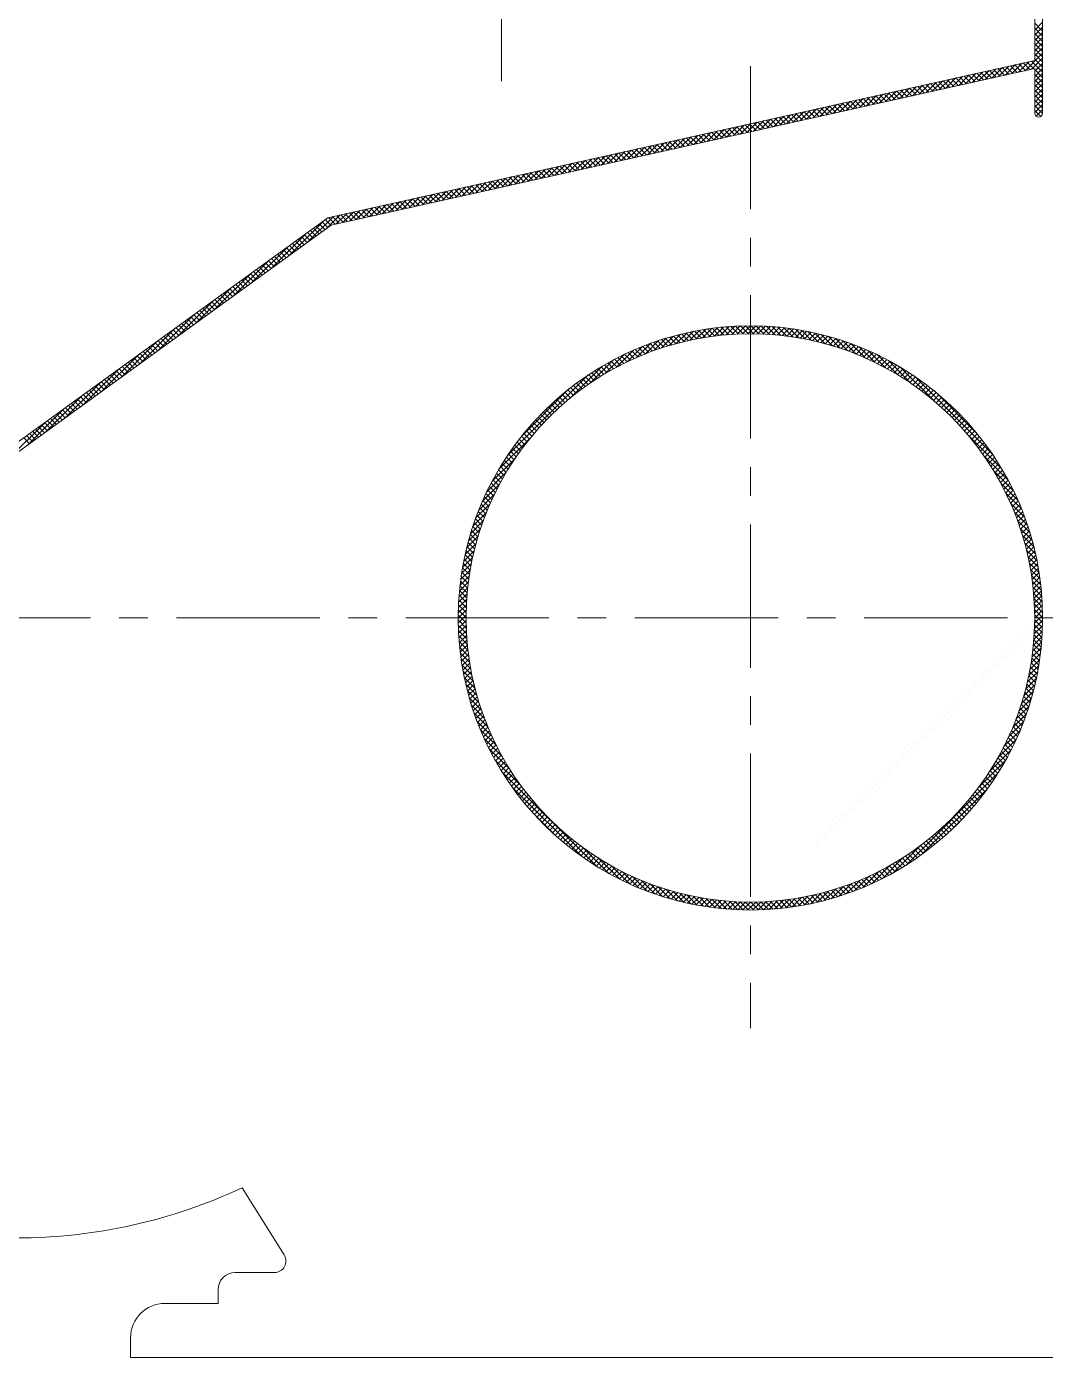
# Model space of a CAD drawing. Header units: millimetres. Extents: x 3449 to 4043, y 1067 to 1487.
# Drawn here: x 3780.78 to 3798.55, y 1110.34 to 1133.56 of the extents above; entities that cross this region are included whole.
import ezdxf

# ---------------------------------------------------------------- set-up
doc = ezdxf.new("R2010")
doc.units = ezdxf.units.MM
doc.linetypes.add('CENTERX2', pattern=[4, 2.5, -0.5, 0.5, -0.5])
for name, color, linetype, lineweight, true_color in [('1', 1, 'Continuous', 18, 0xff0000), ('2', 2, 'Continuous', 18, 0xffff00), ('3', 3, 'CENTERX2', 18, 0x00ff00)]:
    doc.layers.add(name, color=color, linetype=linetype, lineweight=lineweight, true_color=true_color)

msp = doc.modelspace()

# ---------------------------------------------------------------- hatches: boundary and pattern name
at = {"layer": '2'}
h = msp.add_hatch(dxfattribs=at)
h.set_pattern_fill('ANSI37', color=256, scale=0.02, style=0)
h.set_pattern_definition([(45, (3326.03239, 633.57549), (-0.0449012806, 0.0449012806), []), (135, (3326.03239, 633.57549), (-0.0449012806, -0.0449012806), [])])
edge = h.paths.add_edge_path(flags=0)
edge.add_line((3793.40544, 1128.34124), (3793.40544, 1128.20285))
edge.add_arc((3793.40544, 1123.24345), 4.9594, 90, 180)
edge.add_line((3788.44604, 1123.24345), (3788.30765, 1123.24345))
edge.add_arc((3793.40544, 1123.24345), 5.09779, 90, 180, ccw=False)
edge = h.paths.add_edge_path(flags=0)
edge.add_line((3793.40544, 1128.20285), (3793.40544, 1128.34124))
edge.add_arc((3793.40544, 1123.24345), 5.09779, 0, 90, ccw=False)
edge.add_line((3798.50324, 1123.24345), (3798.36485, 1123.24345))
edge.add_arc((3793.40544, 1123.24345), 4.9594, 0, 90)
edge = h.paths.add_edge_path(flags=0)
edge.add_line((3798.36485, 1123.24345), (3798.50324, 1123.24345))
edge.add_arc((3793.40544, 1123.24345), 5.09779, 270, 360, ccw=False)
edge.add_line((3793.40544, 1118.14566), (3793.40544, 1118.28404))
edge.add_arc((3793.40544, 1123.24345), 4.9594, 270, 360)
edge = h.paths.add_edge_path(flags=0)
edge.add_line((3788.30765, 1123.24345), (3788.44604, 1123.24345))
edge.add_arc((3793.40544, 1123.24345), 4.9594, 180, 270)
edge.add_line((3793.40544, 1118.28404), (3793.40544, 1118.14566))
edge.add_arc((3793.40544, 1123.24345), 5.09779, 180, 270, ccw=False)

# ---------------------------------------------------------------- linework, layer by layer
at = {"layer": '1'}
for p, q in [((3798.50324, 1161.84778), (3798.50324, 1132.05042)), ((3798.36485, 1160.9533), (3798.36485, 1132.97315)), ((3786.03638, 1130.22833), (3798.36485, 1132.97315)), ((3786.0944, 1130.09947), (3798.36485, 1132.83137)), ((3798.36485, 1132.83137), (3798.36485, 1132.05042)), ((3780.54652, 1126.25009), (3786.03638, 1130.22833)), ((3780.5798, 1126.1033), (3786.0944, 1130.09947)), ((3785.27347, 1112.12525), (3784.539, 1113.29933)), ((3784.41836, 1111.81918), (3785.10391, 1111.81918)), ((3784.11836, 1111.28103), (3784.11836, 1111.51918)), ((3783.19224, 1111.28103), (3784.11836, 1111.28103)), ((3782.59224, 1110.68103), (3782.59224, 1110.33784)), ((3799.45411, 1110.33784), (3782.59224, 1110.33784))]:
    msp.add_line(p, q, dxfattribs=at)
for radius in [5.09779, 4.9594]:
    msp.add_circle((3793.40544, 1123.24345), radius, dxfattribs=at)
for centre, radius, start, end in [((3798.43404, 1132.05042), 0.06919, 180, 360), ((3780.61986, 1121.63578), 9.21174, 269.910349, 295.179253), ((3785.10391, 1112.01918), 0.2, 270, 32.028677), ((3784.41836, 1111.51918), 0.3, 90, 180), ((3783.19224, 1110.68103), 0.6, 90, 180)]:
    msp.add_arc(centre, radius, start, end, dxfattribs=at)
at = {"layer": '2'}
for p, q in [((3798.36485, 1133.50169), (3798.50324, 1133.64007)), ((3798.50324, 1133.48545), (3798.36485, 1133.62384)), ((3798.36485, 1133.41188), (3798.50324, 1133.55027)), ((3798.50324, 1133.39565), (3798.36485, 1133.53404)), ((3798.36485, 1133.32208), (3798.50324, 1133.46047)), ((3798.50324, 1133.30585), (3798.36485, 1133.44424)), ((3798.36485, 1133.23228), (3798.50324, 1133.37067)), ((3798.50324, 1133.21605), (3798.36485, 1133.35444)), ((3798.36485, 1133.14247), (3798.50324, 1133.28086)), ((3798.50324, 1133.12624), (3798.36485, 1133.26463)), ((3798.36485, 1133.05267), (3798.50324, 1133.19106)), ((3798.50324, 1133.03644), (3798.36485, 1133.17483)), ((3797.96464, 1132.74227), (3798.14702, 1132.92465)), ((3798.08016, 1132.76799), (3798.26255, 1132.95037)), ((3798.20506, 1132.7958), (3798.0891, 1132.91176)), ((3798.27851, 1132.81215), (3798.16255, 1132.92811)), ((3798.19569, 1132.79371), (3798.50324, 1133.10126)), ((3798.35196, 1132.8285), (3798.236, 1132.94446)), ((3798.50324, 1132.76703), (3798.30945, 1132.96082)), ((3798.31121, 1132.81943), (3798.50324, 1133.01146)), ((3798.50324, 1132.94664), (3798.36485, 1133.08503)), ((3798.50324, 1132.85684), (3798.36485, 1132.99523)), ((3798.36485, 1132.78326), (3798.50324, 1132.92165)), ((3796.92494, 1132.51079), (3797.10732, 1132.69317)), ((3797.04046, 1132.53651), (3797.22284, 1132.71889)), ((3797.17677, 1132.56686), (3797.06081, 1132.68282)), ((3797.25022, 1132.58321), (3797.13426, 1132.69917)), ((3797.15598, 1132.56223), (3797.33837, 1132.74461)), ((3797.32367, 1132.59956), (3797.20771, 1132.71552)), ((3797.2715, 1132.58795), (3797.45389, 1132.77033)), ((3797.39712, 1132.61592), (3797.28116, 1132.73188)), ((3797.47057, 1132.63227), (3797.35461, 1132.74823)), ((3797.38703, 1132.61367), (3797.56941, 1132.79605)), ((3797.54402, 1132.64862), (3797.42806, 1132.76458)), ((3797.61747, 1132.66497), (3797.50151, 1132.78093)), ((3797.50255, 1132.63939), (3797.68493, 1132.82177)), ((3797.69092, 1132.68133), (3797.57496, 1132.79729)), ((3797.61807, 1132.66511), (3797.80046, 1132.84749)), ((3797.76437, 1132.69768), (3797.64841, 1132.81364)), ((3797.83782, 1132.71403), (3797.72186, 1132.82999)), ((3797.73359, 1132.69083), (3797.91598, 1132.87321)), ((3797.91127, 1132.73039), (3797.7953, 1132.84635)), ((3797.84912, 1132.71655), (3798.0315, 1132.89893)), ((3797.98471, 1132.74674), (3797.86875, 1132.8627)), ((3798.05816, 1132.76309), (3797.9422, 1132.87905)), ((3798.13161, 1132.77944), (3798.01565, 1132.8954)), ((3798.36485, 1132.69346), (3798.50324, 1132.83185)), ((3798.50324, 1132.67723), (3798.36485, 1132.81562)), ((3798.36485, 1132.60366), (3798.50324, 1132.74205)), ((3798.50324, 1132.58743), (3798.36485, 1132.72582)), ((3795.88523, 1132.27931), (3796.06762, 1132.46169)), ((3796.00076, 1132.30503), (3796.18314, 1132.48741)), ((3796.14847, 1132.33792), (3796.03251, 1132.45388)), ((3796.22192, 1132.35427), (3796.10596, 1132.47023)), ((3796.11628, 1132.33075), (3796.29866, 1132.51313)), ((3796.29537, 1132.37062), (3796.17941, 1132.48658)), ((3796.2318, 1132.35647), (3796.41418, 1132.53885)), ((3796.36882, 1132.38697), (3796.25286, 1132.50294)), ((3796.44227, 1132.40333), (3796.32631, 1132.51929)), ((3796.34732, 1132.38219), (3796.52971, 1132.56457)), ((3796.51572, 1132.41968), (3796.39976, 1132.53564)), ((3796.46285, 1132.40791), (3796.64523, 1132.59029)), ((3796.58917, 1132.43603), (3796.47321, 1132.55199)), ((3796.66262, 1132.45239), (3796.54666, 1132.56835)), ((3796.57837, 1132.43363), (3796.76075, 1132.61601)), ((3796.73607, 1132.46874), (3796.62011, 1132.5847)), ((3796.80952, 1132.48509), (3796.69356, 1132.60105)), ((3796.69389, 1132.45935), (3796.87628, 1132.64173)), ((3796.88297, 1132.50145), (3796.76701, 1132.61741)), ((3796.80941, 1132.48507), (3796.9918, 1132.66745)), ((3796.95642, 1132.5178), (3796.84046, 1132.63376)), ((3797.02987, 1132.53415), (3796.91391, 1132.65011)), ((3797.10332, 1132.5505), (3796.98736, 1132.66646)), ((3798.36485, 1132.51386), (3798.50324, 1132.65225)), ((3798.50324, 1132.49763), (3798.36485, 1132.63602)), ((3798.36485, 1132.42405), (3798.50324, 1132.56244)), ((3798.50324, 1132.40782), (3798.36485, 1132.54621)), ((3798.36485, 1132.33425), (3798.50324, 1132.47264)), ((3798.50324, 1132.31802), (3798.36485, 1132.45641)), ((3794.84553, 1132.04783), (3795.02791, 1132.23021)), ((3794.96105, 1132.07355), (3795.14344, 1132.25593)), ((3795.12018, 1132.10898), (3795.00422, 1132.22494)), ((3795.07657, 1132.09927), (3795.25896, 1132.28165)), ((3795.19363, 1132.12533), (3795.07767, 1132.24129)), ((3795.26708, 1132.14168), (3795.15112, 1132.25764)), ((3795.1921, 1132.12499), (3795.37448, 1132.30737)), ((3795.34053, 1132.15803), (3795.22457, 1132.27399)), ((3795.41398, 1132.17439), (3795.29802, 1132.29035)), ((3795.30762, 1132.15071), (3795.49, 1132.33309)), ((3795.48743, 1132.19074), (3795.37147, 1132.3067)), ((3795.42314, 1132.17643), (3795.60553, 1132.35881)), ((3795.56088, 1132.20709), (3795.44492, 1132.32305)), ((3795.63433, 1132.22345), (3795.51837, 1132.33941)), ((3795.53866, 1132.20215), (3795.72105, 1132.38453)), ((3795.70778, 1132.2398), (3795.59182, 1132.35576)), ((3795.65419, 1132.22787), (3795.83657, 1132.41025)), ((3795.78123, 1132.25615), (3795.66526, 1132.37211)), ((3795.85467, 1132.2725), (3795.73871, 1132.38846)), ((3795.76971, 1132.25359), (3795.95209, 1132.43597)), ((3795.92812, 1132.28886), (3795.81216, 1132.40482)), ((3796.00157, 1132.30521), (3795.88561, 1132.42117)), ((3796.07502, 1132.32156), (3795.95906, 1132.43752)), ((3798.36485, 1132.24445), (3798.50324, 1132.38284)), ((3798.50324, 1132.22822), (3798.36485, 1132.36661)), ((3798.36485, 1132.15465), (3798.50324, 1132.29304)), ((3798.50324, 1132.13842), (3798.36485, 1132.27681)), ((3793.80583, 1131.81635), (3793.98821, 1131.99873)), ((3793.92135, 1131.84207), (3794.10373, 1132.02445)), ((3794.09188, 1131.88003), (3793.97592, 1131.996)), ((3794.03687, 1131.86779), (3794.21925, 1132.05017)), ((3794.16533, 1131.89639), (3794.04937, 1132.01235)), ((3794.23878, 1131.91274), (3794.12282, 1132.0287)), ((3794.15239, 1131.89351), (3794.33478, 1132.07589)), ((3794.31223, 1131.92909), (3794.19627, 1132.04505)), ((3794.26792, 1131.91923), (3794.4503, 1132.10161)), ((3794.38568, 1131.94545), (3794.26972, 1132.06141)), ((3794.45913, 1131.9618), (3794.34317, 1132.07776)), ((3794.38344, 1131.94495), (3794.56582, 1132.12733)), ((3794.53258, 1131.97815), (3794.41662, 1132.09411)), ((3794.60603, 1131.9945), (3794.49007, 1132.11047)), ((3794.49896, 1131.97067), (3794.68135, 1132.15305)), ((3794.67948, 1132.01086), (3794.56352, 1132.12682)), ((3794.61448, 1131.99639), (3794.79687, 1132.17877)), ((3794.75293, 1132.02721), (3794.63697, 1132.14317)), ((3794.82638, 1132.04356), (3794.71042, 1132.15952)), ((3794.73001, 1132.02211), (3794.91239, 1132.20449)), ((3794.89983, 1132.05992), (3794.78387, 1132.17588)), ((3794.97328, 1132.07627), (3794.85732, 1132.19223)), ((3795.04673, 1132.09262), (3794.93077, 1132.20858)), ((3798.36485, 1132.06484), (3798.50324, 1132.20323)), ((3798.50321, 1132.04864), (3798.36485, 1132.187)), ((3798.47046, 1131.99158), (3798.36485, 1132.0972)), ((3798.3883, 1131.9985), (3798.50324, 1132.11343)), ((3798.4725, 1131.9929), (3798.49156, 1132.01195)), ((3792.76612, 1131.58487), (3792.94851, 1131.76725)), ((3792.99014, 1131.63474), (3792.87418, 1131.7507)), ((3792.88164, 1131.61059), (3793.06403, 1131.79297)), ((3793.06359, 1131.65109), (3792.94763, 1131.76705)), ((3792.99717, 1131.63631), (3793.17955, 1131.81869)), ((3793.13704, 1131.66745), (3793.02108, 1131.78341)), ((3793.21049, 1131.6838), (3793.09453, 1131.79976)), ((3793.11269, 1131.66203), (3793.29507, 1131.84441)), ((3793.28394, 1131.70015), (3793.16798, 1131.81611)), ((3793.22821, 1131.68775), (3793.4106, 1131.87013)), ((3793.35739, 1131.71651), (3793.24143, 1131.83247)), ((3793.43084, 1131.73286), (3793.31488, 1131.84882)), ((3793.34373, 1131.71347), (3793.52612, 1131.89585)), ((3793.50429, 1131.74921), (3793.38833, 1131.86517)), ((3793.45926, 1131.73919), (3793.64164, 1131.92157)), ((3793.57774, 1131.76556), (3793.46178, 1131.88152)), ((3793.65119, 1131.78192), (3793.53522, 1131.89788)), ((3793.57478, 1131.76491), (3793.75716, 1131.94729)), ((3793.72463, 1131.79827), (3793.60867, 1131.91423)), ((3793.79808, 1131.81462), (3793.68212, 1131.93058)), ((3793.6903, 1131.79063), (3793.87269, 1131.97301)), ((3793.87153, 1131.83098), (3793.75557, 1131.94694)), ((3793.94498, 1131.84733), (3793.82902, 1131.96329)), ((3794.01843, 1131.86368), (3793.90247, 1131.97964)), ((3791.72642, 1131.35338), (3791.9088, 1131.53577)), ((3791.84194, 1131.37911), (3792.02432, 1131.56149)), ((3791.96184, 1131.4058), (3791.84588, 1131.52176)), ((3792.03529, 1131.42215), (3791.91933, 1131.53811)), ((3791.95746, 1131.40483), (3792.13985, 1131.58721)), ((3792.10874, 1131.43851), (3791.99278, 1131.55447)), ((3792.18219, 1131.45486), (3792.06623, 1131.57082)), ((3792.07299, 1131.43055), (3792.25537, 1131.61293)), ((3792.25564, 1131.47121), (3792.13968, 1131.58717)), ((3792.18851, 1131.45627), (3792.37089, 1131.63865)), ((3792.32909, 1131.48756), (3792.21313, 1131.60353)), ((3792.40254, 1131.50392), (3792.28658, 1131.61988)), ((3792.30403, 1131.48199), (3792.48641, 1131.66437)), ((3792.47599, 1131.52027), (3792.36003, 1131.63623)), ((3792.41955, 1131.50771), (3792.60194, 1131.69009)), ((3792.54944, 1131.53662), (3792.43348, 1131.65258)), ((3792.62289, 1131.55298), (3792.50693, 1131.66894)), ((3792.53508, 1131.53343), (3792.71746, 1131.71581)), ((3792.69634, 1131.56933), (3792.58038, 1131.68529)), ((3792.6506, 1131.55915), (3792.83298, 1131.74153)), ((3792.76979, 1131.58568), (3792.65383, 1131.70164)), ((3792.84324, 1131.60204), (3792.72728, 1131.718)), ((3792.91669, 1131.61839), (3792.80073, 1131.73435)), ((3790.68671, 1131.1219), (3790.8691, 1131.30429)), ((3790.80224, 1131.14762), (3790.98462, 1131.33001)), ((3790.93355, 1131.17686), (3790.81759, 1131.29282)), ((3791.007, 1131.19321), (3790.89104, 1131.30917)), ((3790.91776, 1131.17334), (3791.10014, 1131.35573)), ((3791.08045, 1131.20957), (3790.96449, 1131.32553)), ((3791.03328, 1131.19906), (3791.21567, 1131.38145)), ((3791.1539, 1131.22592), (3791.03794, 1131.34188)), ((3791.22735, 1131.24227), (3791.11139, 1131.35823)), ((3791.1488, 1131.22478), (3791.33119, 1131.40717)), ((3791.3008, 1131.25862), (3791.18484, 1131.37458)), ((3791.37425, 1131.27498), (3791.25829, 1131.39094)), ((3791.26433, 1131.2505), (3791.44671, 1131.43289)), ((3791.4477, 1131.29133), (3791.33174, 1131.40729)), ((3791.37985, 1131.27622), (3791.56223, 1131.45861)), ((3791.52115, 1131.30768), (3791.40518, 1131.42364)), ((3791.59459, 1131.32404), (3791.47863, 1131.44)), ((3791.49537, 1131.30194), (3791.67776, 1131.48433)), ((3791.66804, 1131.34039), (3791.55208, 1131.45635)), ((3791.61089, 1131.32766), (3791.79328, 1131.51005)), ((3791.74149, 1131.35674), (3791.62553, 1131.4727)), ((3791.81494, 1131.37309), (3791.69898, 1131.48905)), ((3791.88839, 1131.38945), (3791.77243, 1131.50541)), ((3789.64701, 1130.89042), (3789.82939, 1131.07281)), ((3789.76253, 1130.91614), (3789.94492, 1131.09853)), ((3789.90525, 1130.94792), (3789.78929, 1131.06388)), ((3789.9787, 1130.96427), (3789.86274, 1131.08023)), ((3789.87806, 1130.94186), (3790.06044, 1131.12425)), ((3790.05215, 1130.98062), (3789.93619, 1131.09659)), ((3789.99358, 1130.96758), (3790.17596, 1131.14997)), ((3790.1256, 1130.99698), (3790.00964, 1131.11294)), ((3790.19905, 1131.01333), (3790.08309, 1131.12929)), ((3790.1091, 1130.9933), (3790.29148, 1131.17569)), ((3790.2725, 1131.02968), (3790.15654, 1131.14564)), ((3790.22462, 1131.01902), (3790.40701, 1131.20141)), ((3790.34595, 1131.04604), (3790.22999, 1131.162)), ((3790.4194, 1131.06239), (3790.30344, 1131.17835)), ((3790.34015, 1131.04474), (3790.52253, 1131.22713)), ((3790.49285, 1131.07874), (3790.37689, 1131.1947)), ((3790.5663, 1131.0951), (3790.45034, 1131.21106)), ((3790.45567, 1131.07046), (3790.63805, 1131.25285)), ((3790.63975, 1131.11145), (3790.52379, 1131.22741)), ((3790.57119, 1131.09618), (3790.75358, 1131.27857)), ((3790.7132, 1131.1278), (3790.59724, 1131.24376)), ((3790.78665, 1131.14415), (3790.67069, 1131.26011)), ((3790.8601, 1131.16051), (3790.74414, 1131.27647)), ((3788.60731, 1130.65894), (3788.78969, 1130.84133)), ((3788.72283, 1130.68466), (3788.90521, 1130.86705)), ((3788.87696, 1130.71898), (3788.761, 1130.83494)), ((3788.95041, 1130.73533), (3788.83445, 1130.85129)), ((3788.83835, 1130.71038), (3789.02074, 1130.89277)), ((3789.02386, 1130.75168), (3788.9079, 1130.86764)), ((3788.95387, 1130.7361), (3789.13626, 1130.91849)), ((3789.09731, 1130.76804), (3788.98135, 1130.884)), ((3789.17076, 1130.78439), (3789.0548, 1130.90035)), ((3789.0694, 1130.76182), (3789.25178, 1130.94421)), ((3789.24421, 1130.80074), (3789.12825, 1130.9167)), ((3789.18492, 1130.78754), (3789.3673, 1130.96993)), ((3789.31766, 1130.8171), (3789.2017, 1130.93306)), ((3789.39111, 1130.83345), (3789.27514, 1130.94941)), ((3789.30044, 1130.81326), (3789.48283, 1130.99565)), ((3789.46455, 1130.8498), (3789.34859, 1130.96576)), ((3789.41596, 1130.83898), (3789.59835, 1131.02137)), ((3789.538, 1130.86615), (3789.42204, 1130.98211)), ((3789.61145, 1130.88251), (3789.49549, 1130.99847)), ((3789.53149, 1130.8647), (3789.71387, 1131.04709)), ((3789.6849, 1130.89886), (3789.56894, 1131.01482)), ((3789.75835, 1130.91521), (3789.64239, 1131.03117)), ((3789.8318, 1130.93157), (3789.71584, 1131.04753)), ((3787.5676, 1130.42746), (3787.74999, 1130.60985)), ((3787.77521, 1130.47368), (3787.65925, 1130.58965)), ((3787.68313, 1130.45318), (3787.86551, 1130.63557)), ((3787.84866, 1130.49004), (3787.7327, 1130.606)), ((3787.79865, 1130.4789), (3787.98103, 1130.66129)), ((3787.92211, 1130.50639), (3787.80615, 1130.62235)), ((3787.99556, 1130.52274), (3787.8796, 1130.6387)), ((3787.91417, 1130.50462), (3788.09655, 1130.68701)), ((3788.06901, 1130.5391), (3787.95305, 1130.65506)), ((3788.14246, 1130.55545), (3788.0265, 1130.67141)), ((3788.02969, 1130.53034), (3788.21208, 1130.71273)), ((3788.21591, 1130.5718), (3788.09995, 1130.68776)), ((3788.14522, 1130.55606), (3788.3276, 1130.73845)), ((3788.28936, 1130.58816), (3788.1734, 1130.70412)), ((3788.36281, 1130.60451), (3788.24685, 1130.72047)), ((3788.26074, 1130.58178), (3788.44312, 1130.76417)), ((3788.43626, 1130.62086), (3788.3203, 1130.73682)), ((3788.37626, 1130.6075), (3788.55865, 1130.78989)), ((3788.50971, 1130.63721), (3788.39375, 1130.75317)), ((3788.58316, 1130.65357), (3788.4672, 1130.76953)), ((3788.49178, 1130.63322), (3788.67417, 1130.81561)), ((3788.65661, 1130.66992), (3788.54065, 1130.78588)), ((3788.73006, 1130.68627), (3788.6141, 1130.80223)), ((3788.80351, 1130.70263), (3788.68755, 1130.81859)), ((3786.5279, 1130.19598), (3786.71028, 1130.37837)), ((3786.74692, 1130.24474), (3786.63096, 1130.3607)), ((3786.64342, 1130.2217), (3786.82581, 1130.40409)), ((3786.82037, 1130.2611), (3786.70441, 1130.37706)), ((3786.75894, 1130.24742), (3786.94133, 1130.42981)), ((3786.89382, 1130.27745), (3786.77786, 1130.39341)), ((3786.96727, 1130.2938), (3786.85131, 1130.40976)), ((3786.87447, 1130.27314), (3787.05685, 1130.45553)), ((3787.04072, 1130.31016), (3786.92476, 1130.42612)), ((3786.98999, 1130.29886), (3787.17237, 1130.48125)), ((3787.11417, 1130.32651), (3786.99821, 1130.44247)), ((3787.18762, 1130.34286), (3787.07166, 1130.45882)), ((3787.10551, 1130.32458), (3787.2879, 1130.50697)), ((3787.26107, 1130.35921), (3787.1451, 1130.47517)), ((3787.33451, 1130.37557), (3787.21855, 1130.49153)), ((3787.22103, 1130.3503), (3787.40342, 1130.53269)), ((3787.40796, 1130.39192), (3787.292, 1130.50788)), ((3787.33656, 1130.37602), (3787.51894, 1130.55841)), ((3787.48141, 1130.40827), (3787.36545, 1130.52423)), ((3787.55486, 1130.42463), (3787.4389, 1130.54059)), ((3787.45208, 1130.40174), (3787.63446, 1130.58413)), ((3787.62831, 1130.44098), (3787.51235, 1130.55694)), ((3787.70176, 1130.45733), (3787.5858, 1130.57329)), ((3785.3614, 1129.5683), (3785.98209, 1130.18899)), ((3785.68754, 1129.80464), (3786.13267, 1130.24977)), ((3786.03628, 1130.05735), (3785.93719, 1130.15645)), ((3786.08835, 1130.09509), (3785.98926, 1130.19418)), ((3786.01368, 1130.04098), (3786.24819, 1130.27549)), ((3786.15932, 1130.11392), (3786.04336, 1130.22988)), ((3786.23277, 1130.13027), (3786.11681, 1130.24623)), ((3786.18133, 1130.11882), (3786.36371, 1130.30121)), ((3786.30622, 1130.14663), (3786.19026, 1130.26259)), ((3786.37967, 1130.16298), (3786.26371, 1130.27894)), ((3786.29685, 1130.14454), (3786.47924, 1130.32693)), ((3786.45312, 1130.17933), (3786.33716, 1130.29529)), ((3786.52657, 1130.19569), (3786.41061, 1130.31165)), ((3786.41238, 1130.17026), (3786.59476, 1130.35265)), ((3786.60002, 1130.21204), (3786.48406, 1130.328)), ((3786.67347, 1130.22839), (3786.55751, 1130.34435)), ((3785.03526, 1129.33196), (3785.65594, 1129.95265)), ((3785.72386, 1129.83096), (3785.62477, 1129.93005)), ((3785.77593, 1129.86869), (3785.67684, 1129.96779)), ((3785.828, 1129.90642), (3785.72891, 1130.00552)), ((3785.88007, 1129.94416), (3785.78098, 1130.04325)), ((3785.93214, 1129.98189), (3785.83305, 1130.08098)), ((3785.98421, 1130.01962), (3785.88512, 1130.11872)), ((3784.70911, 1129.09562), (3785.3298, 1129.71631)), ((3785.35937, 1129.56683), (3785.26028, 1129.66592)), ((3785.41144, 1129.60456), (3785.31235, 1129.70366)), ((3785.46351, 1129.64229), (3785.36442, 1129.74139)), ((3785.51558, 1129.68003), (3785.41649, 1129.77912)), ((3785.56765, 1129.71776), (3785.46856, 1129.81686)), ((3785.61972, 1129.75549), (3785.52063, 1129.85459)), ((3785.67179, 1129.79322), (3785.5727, 1129.89232)), ((3784.38297, 1128.85928), (3785.00366, 1129.47997)), ((3785.04695, 1129.34043), (3784.94786, 1129.43953)), ((3785.09902, 1129.37817), (3784.99993, 1129.47726)), ((3785.15109, 1129.4159), (3785.052, 1129.51499)), ((3785.20316, 1129.45363), (3785.10407, 1129.55273)), ((3785.25523, 1129.49136), (3785.15614, 1129.59046)), ((3785.3073, 1129.5291), (3785.20821, 1129.62819)), ((3784.05683, 1128.62294), (3784.67752, 1129.24363)), ((3784.73453, 1129.11404), (3784.63544, 1129.21313)), ((3784.7866, 1129.15177), (3784.68751, 1129.25087)), ((3784.83867, 1129.1895), (3784.73958, 1129.2886)), ((3784.89074, 1129.22724), (3784.79165, 1129.32633)), ((3784.94281, 1129.26497), (3784.84372, 1129.36406)), ((3784.99488, 1129.3027), (3784.89579, 1129.4018)), ((3783.73069, 1128.3866), (3784.35137, 1129.00729)), ((3784.42211, 1128.88764), (3784.32302, 1128.98674)), ((3784.47418, 1128.92537), (3784.37509, 1129.02447)), ((3784.52625, 1128.96311), (3784.42716, 1129.0622)), ((3784.57832, 1129.00084), (3784.47923, 1129.09994)), ((3784.63039, 1129.03857), (3784.5313, 1129.13767)), ((3784.68246, 1129.07631), (3784.58337, 1129.1754)), ((3783.40454, 1128.15026), (3784.02523, 1128.77095)), ((3784.10969, 1128.66125), (3784.0106, 1128.76034)), ((3784.16176, 1128.69898), (3784.06267, 1128.79807)), ((3784.21383, 1128.73671), (3784.11474, 1128.83581)), ((3784.2659, 1128.77444), (3784.16681, 1128.87354)), ((3784.31797, 1128.81218), (3784.21888, 1128.91127)), ((3784.37004, 1128.84991), (3784.27095, 1128.94901)), ((3783.0784, 1127.91392), (3783.69909, 1128.53461)), ((3783.79728, 1128.43485), (3783.69818, 1128.53395)), ((3783.84935, 1128.47258), (3783.75025, 1128.57168)), ((3783.90142, 1128.51032), (3783.80232, 1128.60941)), ((3783.95349, 1128.54805), (3783.85439, 1128.64714)), ((3784.00555, 1128.58578), (3783.90646, 1128.68488)), ((3784.05762, 1128.62351), (3783.95853, 1128.72261)), ((3782.75226, 1127.67758), (3783.37295, 1128.29827)), ((3783.43279, 1128.17072), (3783.33369, 1128.26982)), ((3783.48486, 1128.20846), (3783.38576, 1128.30755)), ((3783.53693, 1128.24619), (3783.43783, 1128.34528)), ((3783.589, 1128.28392), (3783.4899, 1128.38302)), ((3783.64107, 1128.32165), (3783.54197, 1128.42075)), ((3783.69314, 1128.35939), (3783.59404, 1128.45848)), ((3783.74521, 1128.39712), (3783.64611, 1128.49621)), ((3782.42612, 1127.44124), (3783.04681, 1128.06193)), ((3783.12037, 1127.94433), (3783.02127, 1128.04342)), ((3783.17244, 1127.98206), (3783.07334, 1128.08115)), ((3783.22451, 1128.01979), (3783.12541, 1128.11889)), ((3783.27658, 1128.05752), (3783.17748, 1128.15662)), ((3783.32865, 1128.09526), (3783.22955, 1128.19435)), ((3783.38072, 1128.13299), (3783.28162, 1128.23209)), ((3782.09997, 1127.2049), (3782.72066, 1127.82559)), ((3782.80795, 1127.71793), (3782.70885, 1127.81703)), ((3782.86002, 1127.75566), (3782.76092, 1127.85476)), ((3782.91209, 1127.7934), (3782.81299, 1127.89249)), ((3782.96416, 1127.83113), (3782.86506, 1127.93022)), ((3783.01623, 1127.86886), (3782.91713, 1127.96796)), ((3783.0683, 1127.90659), (3782.9692, 1128.00569)), ((3781.77383, 1126.96856), (3782.39452, 1127.58925)), ((3782.49553, 1127.49154), (3782.39643, 1127.59063)), ((3782.5476, 1127.52927), (3782.4485, 1127.62836)), ((3782.59967, 1127.567), (3782.50057, 1127.6661)), ((3782.65174, 1127.60473), (3782.55264, 1127.70383)), ((3782.70381, 1127.64247), (3782.60471, 1127.74156)), ((3782.75588, 1127.6802), (3782.65678, 1127.77929)), ((3781.44769, 1126.73222), (3782.06838, 1127.35291)), ((3782.18311, 1127.26514), (3782.08401, 1127.36424)), ((3782.23518, 1127.30287), (3782.13608, 1127.40197)), ((3782.28725, 1127.34061), (3782.18815, 1127.4397)), ((3782.33932, 1127.37834), (3782.24022, 1127.47743)), ((3782.39139, 1127.41607), (3782.29229, 1127.51517)), ((3782.44346, 1127.4538), (3782.34436, 1127.5529)), ((3781.12155, 1126.49588), (3781.74224, 1127.11657)), ((3781.87069, 1127.03874), (3781.77159, 1127.13784)), ((3781.92276, 1127.07648), (3781.82366, 1127.17557)), ((3781.97483, 1127.11421), (3781.87573, 1127.2133)), ((3782.0269, 1127.15194), (3781.9278, 1127.25104)), ((3782.07897, 1127.18967), (3781.97987, 1127.28877)), ((3782.13104, 1127.22741), (3782.03194, 1127.3265)), ((3780.7954, 1126.25954), (3781.41609, 1126.88023)), ((3781.5062, 1126.77462), (3781.4071, 1126.87371)), ((3781.55827, 1126.81235), (3781.45917, 1126.91144)), ((3781.61034, 1126.85008), (3781.51124, 1126.94918)), ((3781.66241, 1126.88781), (3781.56331, 1126.98691)), ((3781.71448, 1126.92555), (3781.61538, 1127.02464)), ((3781.76655, 1126.96328), (3781.66745, 1127.06237)), ((3781.81862, 1127.00101), (3781.71952, 1127.10011)), ((3780.47805, 1126.03199), (3781.08995, 1126.64389)), ((3781.19378, 1126.54822), (3781.09468, 1126.64732)), ((3781.24585, 1126.58595), (3781.14675, 1126.68505)), ((3781.29792, 1126.62369), (3781.19882, 1126.72278)), ((3781.34999, 1126.66142), (3781.25089, 1126.76051)), ((3781.40206, 1126.69915), (3781.30296, 1126.79825)), ((3781.45413, 1126.73688), (3781.35503, 1126.83598)), ((3780.88136, 1126.32182), (3780.78226, 1126.42092)), ((3780.93343, 1126.35956), (3780.83433, 1126.45865)), ((3780.9855, 1126.39729), (3780.8864, 1126.49639)), ((3781.03757, 1126.43502), (3780.93847, 1126.53412)), ((3781.08964, 1126.47276), (3780.99054, 1126.57185)), ((3781.14171, 1126.51049), (3781.04261, 1126.60958)), ((3780.82929, 1126.28409), (3780.73019, 1126.38319))]:
    msp.add_line(p, q, dxfattribs=at)
at = {"layer": '3'}
for p, q in [((3789.06544, 1132.61116), (3789.06544, 1162.46154)), ((3793.40544, 1132.8748), (3793.40544, 1116.08551)), ((3801.89181, 1123.24345), (3758.02436, 1123.24345))]:
    msp.add_line(p, q, dxfattribs=at)

doc.saveas('drawing.dxf')
